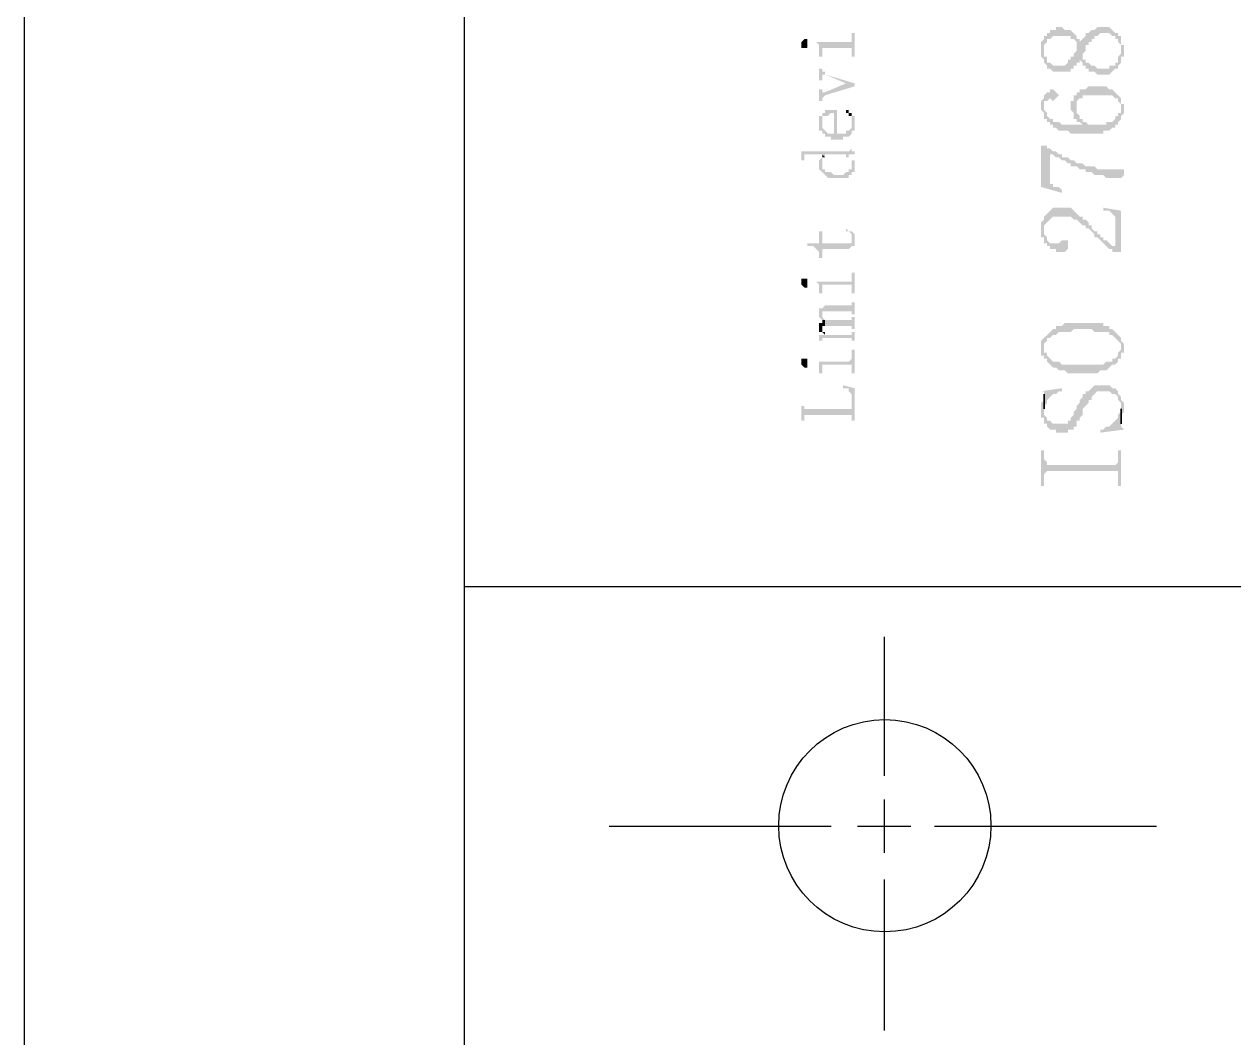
# Model space of a CAD drawing. Header units: millimetres. Extents: x 1336 to 2438, y 1230 to 1601.
# Drawn here: x 2017.55 to 2035.99, y 1489 to 1504.46 of the extents above; entities that cross this region are included whole.
import ezdxf

# ---------------------------------------------------------------- set-up
doc = ezdxf.new("R2010")
doc.units = ezdxf.units.MM

msp = doc.modelspace()

# ---------------------------------------------------------------- hatches: boundary and pattern name
at = {"transparency": 33554559}
for points in [[(2033.057, 1504.056), (2033.057, 1503.966), (2033.102, 1503.921), (2033.102, 1503.876), (2033.102, 1503.876), (2033.148, 1503.831), (2033.148, 1503.786), (2033.193, 1503.786), (2033.238, 1503.741), (2033.509, 1503.741), (2033.509, 1503.786), (2033.554, 1503.786), (2033.554, 1503.831), (2033.599, 1503.831), (2033.599, 1503.876), (2033.644, 1503.876), (2033.644, 1503.921), (2033.644, 1503.921), (2033.689, 1503.876), (2033.689, 1504.011), (2033.689, 1504.011), (2033.734, 1504.056), (2033.734, 1504.147), (2033.779, 1504.147), (2033.779, 1504.192), (2033.825, 1504.192), (2033.825, 1504.237), (2033.87, 1504.237), (2033.87, 1504.282), (2033.915, 1504.282), (2033.96, 1504.327), (2034.095, 1504.327), (2034.141, 1504.282), (2034.186, 1504.282), (2034.186, 1504.237), (2034.231, 1504.237), (2034.231, 1504.192), (2034.231, 1504.192), (2034.276, 1504.147), (2034.276, 1503.876), (2034.276, 1503.966), (2034.321, 1503.966), (2034.321, 1504.147), (2034.276, 1504.147), (2034.276, 1504.282), (2034.231, 1504.282), (2034.231, 1504.327), (2034.186, 1504.327), (2034.141, 1504.372), (2034.141, 1504.372), (2034.095, 1504.418), (2033.915, 1504.418), (2033.87, 1504.372), (2033.825, 1504.372), (2033.779, 1504.327), (2033.734, 1504.327), (2033.734, 1504.282), (2033.689, 1504.237), (2033.689, 1504.237), (2033.644, 1504.192), (2033.644, 1504.237), (2033.599, 1504.147), (2033.599, 1504.102), (2033.599, 1504.056), (2033.554, 1504.011), (2033.554, 1503.966), (2033.509, 1503.966), (2033.509, 1503.921), (2033.464, 1503.921), (2033.464, 1503.876), (2033.418, 1503.831), (2033.238, 1503.831), (2033.193, 1503.876), (2033.148, 1503.876), (2033.148, 1503.966), (2033.102, 1503.966), (2033.102, 1504.237), (2033.102, 1504.237), (2033.057, 1504.192), (2033.057, 1504.102)], [(2033.102, 1504.237), (2033.102, 1504.056), (2033.102, 1504.147), (2033.148, 1504.192), (2033.148, 1504.237), (2033.193, 1504.237), (2033.238, 1504.282), (2033.509, 1504.282), (2033.509, 1504.237), (2033.554, 1504.237), (2033.599, 1504.192), (2033.599, 1504.147), (2033.599, 1504.147), (2033.644, 1504.237), (2033.599, 1504.237), (2033.599, 1504.282), (2033.554, 1504.327), (2033.554, 1504.327), (2033.509, 1504.372), (2033.418, 1504.372), (2033.373, 1504.418), (2033.283, 1504.418), (2033.283, 1504.372), (2033.193, 1504.372), (2033.193, 1504.327), (2033.148, 1504.327), (2033.148, 1504.282), (2033.102, 1504.282)], [(2029.402, 1504.147), (2029.402, 1504.102), (2029.492, 1504.102), (2029.492, 1504.147), (2029.492, 1504.192), (2029.492, 1504.237), (2029.447, 1504.237), (2029.402, 1504.192), (2029.402, 1504.192)], [(2029.627, 1504.192), (2029.627, 1504.192), (2029.672, 1504.147), (2029.672, 1504.102), (2029.672, 1504.056), (2029.672, 1503.966), (2029.718, 1503.966), (2029.718, 1504.102), (2030.169, 1504.102), (2030.169, 1503.966), (2030.214, 1503.966), (2030.214, 1504.327), (2030.169, 1504.327), (2030.169, 1504.237), (2030.169, 1504.192), (2030.124, 1504.192)], [(2033.689, 1503.876), (2033.689, 1503.831), (2033.734, 1503.831), (2033.734, 1503.786), (2033.779, 1503.786), (2033.779, 1503.741), (2033.87, 1503.741), (2033.915, 1503.695), (2034.095, 1503.695), (2034.141, 1503.741), (2034.141, 1503.741), (2034.186, 1503.786), (2034.231, 1503.786), (2034.231, 1503.831), (2034.231, 1503.831), (2034.276, 1503.876), (2034.276, 1504.056), (2034.276, 1504.011), (2034.276, 1504.011), (2034.231, 1503.966), (2034.231, 1503.876), (2034.186, 1503.876), (2034.186, 1503.831), (2034.095, 1503.831), (2034.095, 1503.786), (2033.915, 1503.786), (2033.87, 1503.831), (2033.825, 1503.831), (2033.779, 1503.876), (2033.734, 1503.876), (2033.734, 1503.921), (2033.689, 1503.921), (2033.689, 1503.966)], [(2029.672, 1503.786), (2029.672, 1503.605), (2029.718, 1503.605), (2029.718, 1503.65), (2029.718, 1503.695), (2029.763, 1503.695), (2030.079, 1503.56), (2030.079, 1503.56), (2030.214, 1503.515), (2030.214, 1503.56), (2029.763, 1503.695), (2029.763, 1503.741), (2029.718, 1503.741), (2029.718, 1503.786), (2029.718, 1503.786)], [(2029.672, 1503.47), (2029.672, 1503.289), (2029.718, 1503.289), (2029.718, 1503.334), (2029.718, 1503.334), (2029.763, 1503.379), (2030.214, 1503.515), (2030.079, 1503.56), (2029.763, 1503.425), (2029.718, 1503.425), (2029.718, 1503.47), (2029.718, 1503.47)], [(2033.102, 1503.379), (2033.102, 1503.199), (2033.102, 1503.289), (2033.148, 1503.289), (2033.193, 1503.334), (2033.193, 1503.334), (2033.238, 1503.289), (2033.238, 1503.289), (2033.283, 1503.334), (2033.283, 1503.334), (2033.328, 1503.379), (2033.283, 1503.425), (2033.283, 1503.425), (2033.238, 1503.47), (2033.193, 1503.47), (2033.193, 1503.425), (2033.148, 1503.425)], [(2033.509, 1503.199), (2033.509, 1503.154), (2033.509, 1503.154), (2033.554, 1503.109), (2033.554, 1503.018), (2033.599, 1503.018), (2033.599, 1503.244), (2033.599, 1503.289), (2033.644, 1503.334), (2033.689, 1503.334), (2033.689, 1503.379), (2034.141, 1503.379), (2034.186, 1503.334), (2034.231, 1503.334), (2034.231, 1503.289), (2034.276, 1503.244), (2034.276, 1503.199), (2034.276, 1503.018), (2034.276, 1503.064), (2034.321, 1503.109), (2034.321, 1503.154), (2034.321, 1503.244), (2034.276, 1503.244), (2034.276, 1503.334), (2034.231, 1503.379), (2034.231, 1503.379), (2034.186, 1503.425), (2034.186, 1503.425), (2034.141, 1503.47), (2034.095, 1503.47), (2034.05, 1503.515), (2033.779, 1503.515), (2033.734, 1503.47), (2033.644, 1503.47), (2033.644, 1503.425), (2033.599, 1503.425), (2033.599, 1503.379), (2033.554, 1503.379), (2033.554, 1503.289), (2033.509, 1503.289), (2033.509, 1503.244)], [(2033.057, 1503.244), (2033.057, 1503.154), (2033.057, 1503.154), (2033.102, 1503.109), (2033.102, 1503.018), (2033.148, 1503.018), (2033.148, 1502.973), (2033.193, 1502.973), (2033.193, 1502.928), (2033.238, 1502.928), (2033.238, 1502.883), (2033.283, 1502.883), (2033.328, 1502.838), (2033.464, 1502.838), (2033.509, 1502.793), (2034.005, 1502.793), (2034.005, 1502.838), (2034.095, 1502.838), (2034.141, 1502.883), (2034.186, 1502.883), (2034.186, 1502.928), (2034.231, 1502.928), (2034.231, 1502.973), (2034.276, 1503.018), (2034.276, 1503.199), (2034.276, 1503.109), (2034.231, 1503.109), (2034.231, 1503.064), (2034.186, 1503.064), (2034.186, 1503.018), (2034.141, 1502.973), (2034.05, 1502.973), (2034.05, 1502.928), (2033.779, 1502.928), (2033.734, 1502.973), (2033.689, 1502.928), (2033.373, 1502.928), (2033.328, 1502.973), (2033.238, 1502.973), (2033.238, 1503.018), (2033.193, 1503.018), (2033.148, 1503.064), (2033.148, 1503.109), (2033.102, 1503.154), (2033.102, 1503.199), (2033.102, 1503.379), (2033.102, 1503.334), (2033.057, 1503.289), (2033.057, 1503.289)], [(2029.672, 1503.064), (2029.718, 1502.973), (2029.718, 1503.018), (2029.718, 1503.064), (2029.808, 1503.064), (2029.853, 1503.109), (2029.898, 1503.109), (2029.898, 1502.703), (2030.034, 1502.703), (2030.034, 1502.748), (2030.124, 1502.748), (2030.169, 1502.793), (2030.169, 1502.838), (2030.214, 1502.838), (2030.214, 1502.883), (2030.214, 1502.928), (2030.214, 1502.973), (2030.214, 1503.018), (2030.214, 1503.064), (2030.169, 1503.064), (2030.169, 1502.973), (2030.169, 1502.928), (2030.169, 1502.883), (2030.169, 1502.883), (2030.124, 1502.838), (2030.079, 1502.838), (2030.079, 1502.793), (2029.943, 1502.793), (2029.943, 1503.154), (2029.763, 1503.154), (2029.763, 1503.109), (2029.718, 1503.109), (2029.718, 1503.064), (2029.718, 1503.064)], [(2029.672, 1502.928), (2029.672, 1502.883), (2029.672, 1502.838), (2029.718, 1502.838), (2029.718, 1502.793), (2029.763, 1502.793), (2029.763, 1502.748), (2029.853, 1502.748), (2029.853, 1502.703), (2029.898, 1502.703), (2029.898, 1502.793), (2029.808, 1502.793), (2029.763, 1502.838), (2029.763, 1502.838), (2029.718, 1502.883), (2029.718, 1502.973), (2029.672, 1503.064), (2029.672, 1503.018), (2029.672, 1502.973)], [(2030.079, 1503.154), (2030.079, 1503.109), (2030.124, 1503.109), (2030.124, 1503.064), (2030.169, 1503.064), (2030.169, 1503.018), (2030.169, 1502.973), (2030.169, 1503.109), (2030.124, 1503.109), (2030.124, 1503.154)], [(2033.599, 1503.018), (2033.599, 1502.973), (2033.644, 1502.973), (2033.689, 1502.928), (2033.689, 1502.928), (2033.734, 1502.973), (2033.689, 1502.973), (2033.689, 1503.018), (2033.644, 1503.018), (2033.644, 1503.064), (2033.644, 1503.064), (2033.599, 1503.109), (2033.599, 1503.199)], [(2029.357, 1502.522), (2029.402, 1502.522), (2029.402, 1502.477), (2029.402, 1502.387), (2029.447, 1502.387), (2029.447, 1502.432), (2029.447, 1502.477), (2029.718, 1502.477), (2029.763, 1502.432), (2029.763, 1502.477), (2030.079, 1502.477), (2030.079, 1502.432), (2030.124, 1502.432), (2030.124, 1502.477), (2030.214, 1502.477), (2030.214, 1502.522), (2030.169, 1502.522), (2030.169, 1502.567), (2030.169, 1502.612), (2030.169, 1502.567), (2030.169, 1502.567), (2030.124, 1502.522), (2030.124, 1502.522)], [(2033.057, 1502.612), (2033.057, 1501.98), (2033.373, 1501.89), (2033.373, 1501.935), (2033.373, 1501.935), (2033.328, 1501.98), (2033.238, 1501.98), (2033.238, 1502.026), (2033.193, 1502.026), (2033.193, 1502.477), (2033.148, 1502.567), (2033.148, 1502.612)], [(2033.148, 1502.567), (2033.193, 1502.477), (2033.238, 1502.477), (2033.283, 1502.432), (2033.328, 1502.432), (2033.373, 1502.387), (2033.418, 1502.387), (2033.464, 1502.341), (2033.509, 1502.341), (2033.509, 1502.296), (2033.599, 1502.296), (2033.644, 1502.251), (2033.734, 1502.251), (2033.734, 1502.206), (2033.825, 1502.206), (2033.87, 1502.161), (2034.005, 1502.161), (2034.05, 1502.116), (2034.276, 1502.116), (2034.321, 1502.161), (2034.321, 1502.251), (2033.915, 1502.251), (2033.87, 1502.296), (2033.734, 1502.296), (2033.689, 1502.341), (2033.599, 1502.341), (2033.554, 1502.387), (2033.509, 1502.387), (2033.464, 1502.432), (2033.373, 1502.432), (2033.373, 1502.477), (2033.328, 1502.477), (2033.283, 1502.522), (2033.238, 1502.522), (2033.193, 1502.567)], [(2029.672, 1502.341), (2029.672, 1502.296), (2029.672, 1502.251), (2029.672, 1502.251), (2029.718, 1502.206), (2029.718, 1502.206), (2029.763, 1502.161), (2029.763, 1502.161), (2029.808, 1502.116), (2030.124, 1502.116), (2030.124, 1502.161), (2030.169, 1502.161), (2030.169, 1502.341), (2030.169, 1502.296), (2030.169, 1502.251), (2030.124, 1502.251), (2030.124, 1502.206), (2030.079, 1502.206), (2030.034, 1502.161), (2029.898, 1502.161), (2029.853, 1502.206), (2029.763, 1502.206), (2029.763, 1502.251), (2029.718, 1502.251), (2029.718, 1502.296), (2029.718, 1502.432), (2029.672, 1502.387)], [(2029.718, 1502.432), (2029.718, 1502.341), (2029.718, 1502.387), (2029.718, 1502.432), (2029.763, 1502.432), (2029.718, 1502.477)], [(2030.124, 1502.432), (2030.169, 1502.432), (2030.169, 1502.387), (2030.169, 1502.341), (2030.169, 1502.206), (2030.214, 1502.206), (2030.214, 1502.251), (2030.214, 1502.296), (2030.214, 1502.341), (2030.214, 1502.387), (2030.169, 1502.387), (2030.169, 1502.432), (2030.124, 1502.432), (2030.124, 1502.477)], [(2033.057, 1501.349), (2033.057, 1501.213), (2033.102, 1501.213), (2033.102, 1501.168), (2033.102, 1501.349), (2033.102, 1501.394), (2033.148, 1501.439), (2033.148, 1501.439), (2033.193, 1501.484), (2033.193, 1501.484), (2033.238, 1501.529), (2033.509, 1501.529), (2033.554, 1501.484), (2033.599, 1501.484), (2033.644, 1501.439), (2033.644, 1501.439), (2033.689, 1501.394), (2033.734, 1501.394), (2033.734, 1501.349), (2033.779, 1501.349), (2033.825, 1501.303), (2033.825, 1501.303), (2033.87, 1501.258), (2033.87, 1501.213), (2033.915, 1501.213), (2033.96, 1501.168), (2033.96, 1501.168), (2034.005, 1501.123), (2034.005, 1501.123), (2034.05, 1501.078), (2034.05, 1501.078), (2034.095, 1501.033), (2034.141, 1501.033), (2034.141, 1500.987), (2034.186, 1500.987), (2034.186, 1501.078), (2034.141, 1501.078), (2034.095, 1501.123), (2034.05, 1501.168), (2034.005, 1501.168), (2034.005, 1501.213), (2033.96, 1501.213), (2033.96, 1501.258), (2033.915, 1501.258), (2033.915, 1501.303), (2033.87, 1501.303), (2033.825, 1501.349), (2033.825, 1501.394), (2033.779, 1501.394), (2033.779, 1501.439), (2033.734, 1501.484), (2033.689, 1501.484), (2033.689, 1501.529), (2033.644, 1501.529), (2033.599, 1501.574), (2033.599, 1501.574), (2033.554, 1501.619), (2033.554, 1501.619), (2033.509, 1501.664), (2033.238, 1501.664), (2033.193, 1501.619), (2033.193, 1501.619), (2033.148, 1501.574), (2033.148, 1501.574), (2033.102, 1501.529), (2033.102, 1501.484), (2033.057, 1501.439), (2033.057, 1501.394), (2033.057, 1501.394)], [(2034.005, 1501.664), (2034.005, 1501.619), (2034.095, 1501.619), (2034.141, 1501.574), (2034.141, 1501.574), (2034.186, 1501.529), (2034.186, 1500.987), (2034.276, 1500.987), (2034.276, 1501.619)], [(2029.492, 1501.123), (2029.492, 1501.078), (2029.582, 1501.078), (2029.627, 1501.033), (2029.627, 1501.033), (2029.672, 1500.987), (2029.672, 1500.942), (2029.672, 1500.897), (2029.718, 1500.897), (2029.718, 1501.033), (2030.124, 1501.033), (2030.169, 1501.078), (2030.214, 1501.078), (2030.169, 1501.213), (2030.169, 1501.168), (2030.169, 1501.123), (2029.718, 1501.123), (2029.718, 1501.303), (2029.672, 1501.303), (2029.672, 1501.123)], [(2030.079, 1501.303), (2030.124, 1501.303), (2030.169, 1501.258), (2030.169, 1501.213), (2030.169, 1501.213), (2030.214, 1501.078), (2030.214, 1501.123), (2030.214, 1501.168), (2030.214, 1501.213), (2030.214, 1501.258), (2030.214, 1501.258), (2030.169, 1501.303), (2030.124, 1501.303), (2030.079, 1501.349), (2030.079, 1501.349)], [(2033.102, 1501.168), (2033.102, 1501.123), (2033.148, 1501.123), (2033.148, 1501.078), (2033.193, 1501.078), (2033.193, 1501.033), (2033.283, 1501.033), (2033.283, 1500.987), (2033.418, 1500.987), (2033.464, 1501.033), (2033.464, 1501.123), (2033.464, 1501.168), (2033.373, 1501.168), (2033.328, 1501.123), (2033.193, 1501.123), (2033.148, 1501.168), (2033.148, 1501.213), (2033.102, 1501.258), (2033.102, 1501.303)], [(2029.627, 1500.536), (2029.627, 1500.536), (2029.672, 1500.491), (2029.672, 1500.446), (2029.672, 1500.401), (2029.672, 1500.356), (2029.718, 1500.356), (2029.718, 1500.446), (2029.718, 1500.491), (2030.169, 1500.491), (2030.169, 1500.446), (2030.169, 1500.356), (2030.214, 1500.356), (2030.214, 1500.672), (2030.169, 1500.672), (2030.169, 1500.581), (2030.169, 1500.536), (2030.124, 1500.536)], [(2029.402, 1500.536), (2029.402, 1500.491), (2029.402, 1500.491), (2029.447, 1500.446), (2029.492, 1500.446), (2029.492, 1500.491), (2029.492, 1500.536), (2029.492, 1500.581), (2029.402, 1500.581)], [(2029.672, 1500.04), (2029.672, 1499.995), (2029.672, 1499.995), (2029.718, 1499.949), (2029.763, 1499.949), (2029.763, 1499.859), (2030.169, 1499.859), (2030.169, 1499.814), (2030.214, 1499.814), (2030.214, 1499.995), (2030.169, 1499.995), (2030.169, 1499.949), (2029.763, 1499.949), (2029.718, 1499.995), (2029.718, 1500.04), (2029.718, 1500.13), (2029.672, 1500.13), (2029.672, 1500.085)], [(2029.718, 1500.13), (2029.718, 1500.04), (2029.718, 1500.085), (2030.169, 1500.085), (2030.169, 1500.04), (2030.214, 1500.04), (2030.214, 1500.22), (2030.169, 1500.22), (2030.169, 1500.175), (2029.763, 1500.175)], [(2029.672, 1499.859), (2029.672, 1499.814), (2029.672, 1499.769), (2029.718, 1499.769), (2029.718, 1499.859), (2029.763, 1499.859), (2029.763, 1499.949), (2029.718, 1499.949), (2029.718, 1499.904), (2029.672, 1499.904)], [(2029.672, 1499.724), (2029.672, 1499.679), (2029.672, 1499.634), (2029.718, 1499.634), (2029.718, 1499.679), (2030.169, 1499.679), (2030.169, 1499.634), (2030.214, 1499.634), (2030.214, 1499.769), (2030.169, 1499.769), (2030.169, 1499.724), (2029.763, 1499.724), (2029.763, 1499.769), (2029.763, 1499.724)], [(2029.718, 1499.769), (2029.718, 1499.769), (2029.763, 1499.724), (2029.763, 1499.769), (2029.718, 1499.769), (2029.718, 1499.814), (2029.718, 1499.814)], [(2033.102, 1499.679), (2033.102, 1499.543), (2033.102, 1499.588), (2033.102, 1499.588), (2033.148, 1499.634), (2033.148, 1499.679), (2033.193, 1499.679), (2033.238, 1499.724), (2033.283, 1499.724), (2033.328, 1499.769), (2033.509, 1499.769), (2033.554, 1499.814), (2033.825, 1499.814), (2033.87, 1499.769), (2034.095, 1499.769), (2034.095, 1499.724), (2034.141, 1499.724), (2034.186, 1499.679), (2034.186, 1499.679), (2034.231, 1499.634), (2034.231, 1499.634), (2034.276, 1499.588), (2034.276, 1499.543), (2034.276, 1499.679), (2034.231, 1499.724), (2034.231, 1499.724), (2034.186, 1499.769), (2034.186, 1499.769), (2034.141, 1499.814), (2034.095, 1499.814), (2034.095, 1499.859), (2034.005, 1499.859), (2034.005, 1499.904), (2033.418, 1499.904), (2033.373, 1499.859), (2033.283, 1499.859), (2033.283, 1499.814), (2033.238, 1499.814), (2033.193, 1499.769), (2033.193, 1499.769), (2033.148, 1499.724), (2033.148, 1499.724)], [(2033.057, 1499.543), (2033.057, 1499.408), (2033.102, 1499.408), (2033.102, 1499.363), (2033.148, 1499.363), (2033.148, 1499.318), (2033.193, 1499.272), (2033.193, 1499.272), (2033.238, 1499.227), (2033.283, 1499.227), (2033.328, 1499.182), (2033.418, 1499.182), (2033.464, 1499.137), (2033.915, 1499.137), (2033.96, 1499.182), (2034.05, 1499.182), (2034.095, 1499.227), (2034.095, 1499.227), (2034.141, 1499.272), (2034.186, 1499.272), (2034.231, 1499.318), (2034.231, 1499.363), (2034.276, 1499.363), (2034.276, 1499.453), (2034.321, 1499.453), (2034.321, 1499.543), (2034.321, 1499.588), (2034.276, 1499.634), (2034.276, 1499.679), (2034.276, 1499.543), (2034.276, 1499.498), (2034.231, 1499.453), (2034.231, 1499.408), (2034.186, 1499.363), (2034.141, 1499.363), (2034.141, 1499.318), (2034.05, 1499.318), (2034.005, 1499.272), (2033.373, 1499.272), (2033.328, 1499.318), (2033.238, 1499.318), (2033.193, 1499.363), (2033.193, 1499.363), (2033.148, 1499.408), (2033.148, 1499.453), (2033.102, 1499.453), (2033.102, 1499.679), (2033.102, 1499.679), (2033.057, 1499.634)], [(2029.402, 1499.318), (2029.402, 1499.272), (2029.402, 1499.272), (2029.447, 1499.227), (2029.492, 1499.227), (2029.492, 1499.272), (2029.492, 1499.318), (2029.492, 1499.363), (2029.402, 1499.363)], [(2029.627, 1499.318), (2029.672, 1499.318), (2029.672, 1499.272), (2029.672, 1499.227), (2029.672, 1499.182), (2029.672, 1499.137), (2029.718, 1499.137), (2029.718, 1499.227), (2029.718, 1499.272), (2030.169, 1499.272), (2030.169, 1499.137), (2030.214, 1499.137), (2030.214, 1499.498), (2030.169, 1499.498), (2030.169, 1499.363), (2030.169, 1499.363), (2030.124, 1499.318)], [(2030.034, 1498.957), (2030.034, 1498.911), (2030.124, 1498.911), (2030.124, 1498.866), (2030.124, 1498.866), (2030.169, 1498.821), (2030.169, 1498.415), (2030.214, 1498.415), (2030.214, 1498.911)], [(2033.057, 1498.595), (2033.057, 1498.46), (2033.102, 1498.46), (2033.102, 1498.37), (2033.148, 1498.37), (2033.148, 1498.325), (2033.148, 1498.325), (2033.193, 1498.28), (2033.283, 1498.28), (2033.283, 1498.234), (2033.464, 1498.234), (2033.464, 1498.28), (2033.554, 1498.28), (2033.554, 1498.325), (2033.599, 1498.325), (2033.599, 1498.415), (2033.644, 1498.415), (2033.644, 1498.46), (2033.689, 1498.505), (2033.689, 1498.595), (2033.734, 1498.641), (2033.734, 1498.641), (2033.779, 1498.686), (2033.779, 1498.731), (2033.825, 1498.731), (2033.825, 1498.776), (2033.825, 1498.776), (2033.87, 1498.821), (2033.87, 1498.821), (2033.915, 1498.866), (2034.095, 1498.866), (2034.141, 1498.821), (2034.186, 1498.821), (2034.231, 1498.776), (2034.231, 1498.731), (2034.276, 1498.686), (2034.276, 1498.46), (2034.276, 1498.505), (2034.321, 1498.55), (2034.321, 1498.595), (2034.321, 1498.686), (2034.276, 1498.731), (2034.276, 1498.776), (2034.276, 1498.776), (2034.231, 1498.821), (2034.231, 1498.866), (2034.231, 1498.866), (2034.186, 1498.911), (2034.141, 1498.911), (2034.095, 1498.957), (2033.87, 1498.957), (2033.825, 1498.911), (2033.825, 1498.911), (2033.779, 1498.866), (2033.734, 1498.866), (2033.734, 1498.821), (2033.689, 1498.821), (2033.689, 1498.776), (2033.644, 1498.731), (2033.644, 1498.686), (2033.599, 1498.641), (2033.599, 1498.595), (2033.554, 1498.55), (2033.554, 1498.505), (2033.509, 1498.46), (2033.509, 1498.415), (2033.464, 1498.415), (2033.464, 1498.37), (2033.238, 1498.37), (2033.193, 1498.415), (2033.148, 1498.415), (2033.148, 1498.46), (2033.148, 1498.46), (2033.102, 1498.505), (2033.102, 1498.776), (2033.102, 1498.731), (2033.057, 1498.686), (2033.057, 1498.641), (2033.057, 1498.641)], [(2033.057, 1498.866), (2033.102, 1498.866), (2033.102, 1498.641), (2033.148, 1498.686), (2033.148, 1498.731), (2033.148, 1498.731), (2033.193, 1498.776), (2033.193, 1498.776), (2033.238, 1498.821), (2033.283, 1498.821), (2033.328, 1498.866), (2033.373, 1498.866), (2033.373, 1498.911)], [(2029.402, 1498.641), (2029.402, 1498.415), (2029.447, 1498.415), (2029.447, 1498.46), (2029.447, 1498.505), (2030.169, 1498.505), (2030.169, 1498.46), (2030.169, 1498.641), (2030.169, 1498.595), (2029.447, 1498.595), (2029.447, 1498.641), (2029.447, 1498.641)], [(2033.96, 1498.28), (2033.96, 1498.234), (2034.321, 1498.28), (2034.276, 1498.325), (2034.276, 1498.37), (2034.276, 1498.55), (2034.231, 1498.505), (2034.231, 1498.46), (2034.231, 1498.46), (2034.186, 1498.415), (2034.186, 1498.415), (2034.141, 1498.37), (2034.141, 1498.37), (2034.095, 1498.325), (2034.05, 1498.325), (2034.005, 1498.28)], [(2033.057, 1497.964), (2033.057, 1497.422), (2033.102, 1497.422), (2033.102, 1497.603), (2033.148, 1497.648), (2034.231, 1497.648), (2034.231, 1497.422), (2034.276, 1497.422), (2034.276, 1497.964), (2034.231, 1497.964), (2034.231, 1497.828), (2034.231, 1497.783), (2034.231, 1497.783), (2034.186, 1497.738), (2033.148, 1497.738), (2033.148, 1497.783), (2033.148, 1497.783), (2033.102, 1497.828), (2033.102, 1497.964)]]:
    msp.add_hatch(color=256, dxfattribs=at).paths.add_polyline_path(points)

# ---------------------------------------------------------------- linework, layer by layer
msp.add_line((2024.257, 1594.624), (2024.257, 1307.884))
for points in [[(2437.55, 1303.624), (2437.55, 1600.624), (2017.55, 1600.624), (2017.55, 1303.624)], [(2033.102, 1498.776), (2033.102, 1498.595), (2033.102, 1498.641), (2033.102, 1498.821), (2033.102, 1498.821)], [(2034.276, 1498.55), (2034.276, 1498.37), (2034.276, 1498.595), (2034.276, 1498.595)]]:
    msp.add_lwpolyline(points, close=True)
for points in [[(2024.257, 1495.888), (2037.074, 1495.888)], [(2030.665, 1495.12), (2030.665, 1492.999)], [(2030.665, 1492.638), (2030.665, 1491.826)], [(2026.468, 1492.232), (2029.853, 1492.232)], [(2030.259, 1492.232), (2031.072, 1492.232)], [(2031.433, 1492.232), (2034.818, 1492.232)], [(2030.665, 1491.419), (2030.665, 1489.118)]]:
    msp.add_lwpolyline(points)
msp.add_circle((2030.673, 1492.239), 1.618)

doc.saveas('drawing.dxf')
